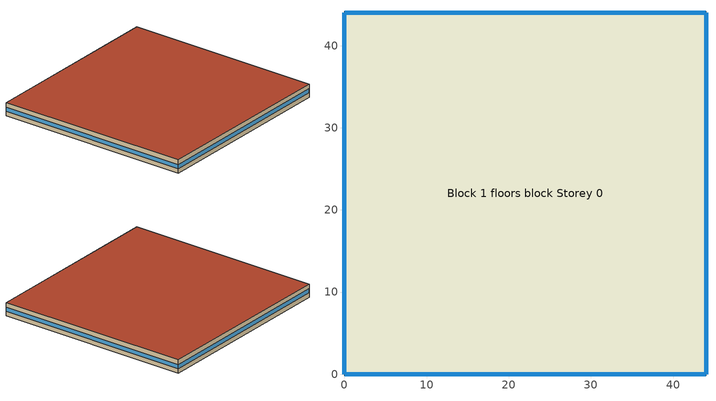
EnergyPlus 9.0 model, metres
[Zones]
Block 1 floors block Storey 0
 floor ground (Project Floor): 44,44 44,0 0,0 0,44 z0
 wall outside (Composite 2x4 Wood Stud R11): 44,0 44,44 0,44 0,0 44,0 z0:3
 window (Project External Window): 44,0.02 44,43.98 / 43.98,44 0.02,44 / 0,43.98 0,0.02 / 0.02,0 43.98,0 z1.05:1.95
 roof outside (Project Flat Roof): 44,0 44,44 0,44 0,0 z3
[Building]
None: North Axis=0; Terrain=Suburbs; Loads Convergence Tolerance Value=0.04; Temperature Convergence Tolerance Value=0.4; Solar Distribution=FullInteriorAndExterior; Maximum Number of Warmup Days=25; Minimum Number of Warmup Days=6
[Site:Location]
DENVER_STAPLETON_CO_USA_WMO_724690: Latitude=39.77; Longitude=-104.87; Time Zone=-7; Elevation=1611
[SizingPeriod:DesignDay] Day of Month=21; Humidity Condition Type=Wetbulb; Barometric Pressure=83411; Rain Indicator=No; Snow Indicator=No; Daylight Saving Time Indicator=No; Solar Model Indicator=ASHRAEClearSky
Name | Month | Day Type | Maximum DryBulb Temperature | Daily DryBulb Temperature Range | Wetbulb or DewPoint at Maximum DryBulb | Wind Speed | Wind Direction | Sky Clearness
DENVER_STAPLETON Ann Htg 99.6% Condns DB | 12 | WinterDesignDay | -20 | 0 | -20 | 2.3 | 180 | 0
DENVER_STAPLETON Ann Clg .4% Condns DB=>MWB | 7 | SummerDesignDay | 34.1 | 15.2 | 15.8 | 4 | 120 | 1
[MATERIAL]
DefaultMaterial: Roughness=Rough; Thickness=0.1; Conductivity=0.1; Density=1000; Specific Heat=1000; Thermal Absorptance=0.9; Solar Absorptance=0.7; Visible Absorptance=0.7
[Material] Roughness=Smooth; Specific Heat=1048; Thermal Absorptance=0.9; Solar Absorptance=0.7; Visible Absorptance=0.7
Name | Thickness | Conductivity | Density
Composite 2x4 Wood Stud R11 #1 | 0.019 | 0.186 | 640
Composite 2x4 Wood Stud R11 #2 | 0.083 | 0.049 | 119.63
Composite 2x4 Wood Stud R11 #3 | 0.025 | 0.124 | 508.45
[WINDOWMATERIAL:SIMPLEGLAZINGSYSTEM]
DefaultGlazing: UFactor=2.7; Solar Heat Gain Coefficient=0.763; Visible Transmittance=0.8
[CONSTRUCTION]
Project Floor; Project Flat Roof: DefaultMaterial
Project External Window: DefaultGlazing
[Construction]
Composite 2x4 Wood Stud R11: Composite 2x4 Wood Stud R11 #3, Composite 2x4 Wood Stud R11 #2, Composite 2x4 Wood Stud R11 #1
[ZONE]
Block 1 floors block Storey 0: Type=1; Multiplier=1; Ceiling Height=autocalculate; Volume=autocalculate; Floor Area=autocalculate; Part of Total Floor Area=Yes
[HVACTEMPLATE:THERMOSTAT]
Zone Stat: Constant Heating Setpoint=20; Constant Cooling Setpoint=25
[HVACTEMPLATE:ZONE:IDEALLOADSAIRSYSTEM]
Block 1 floors block Storey 0: Template Thermostat=Zone Stat; Maximum Heating Supply Air Temperature=50; Minimum Cooling Supply Air Temperature=13; Maximum Heating Supply Air Humidity Ratio=0.0156; Minimum Cooling Supply Air Humidity Ratio=0.0077; Heating Limit=NoLimit; Cooling Limit=NoLimit; Dehumidification Control Type=ConstantSensibleHeatRatio; Cooling Sensible Heat Ratio=0.7; Dehumidification Setpoint=60; Humidification Control Type=None; Humidification Setpoint=30; Outdoor Air Method=None; Outdoor Air Flow Rate per Person=0.00944; Outdoor Air Flow Rate per Zone Floor Area=0; Outdoor Air Flow Rate per Zone=0; Demand Controlled Ventilation Type=None; Outdoor Air Economizer Type=NoEconomizer; Heat Recovery Type=None; Sensible Heat Recovery Effectiveness=0.7; Latent Heat Recovery Effectiveness=0.65
